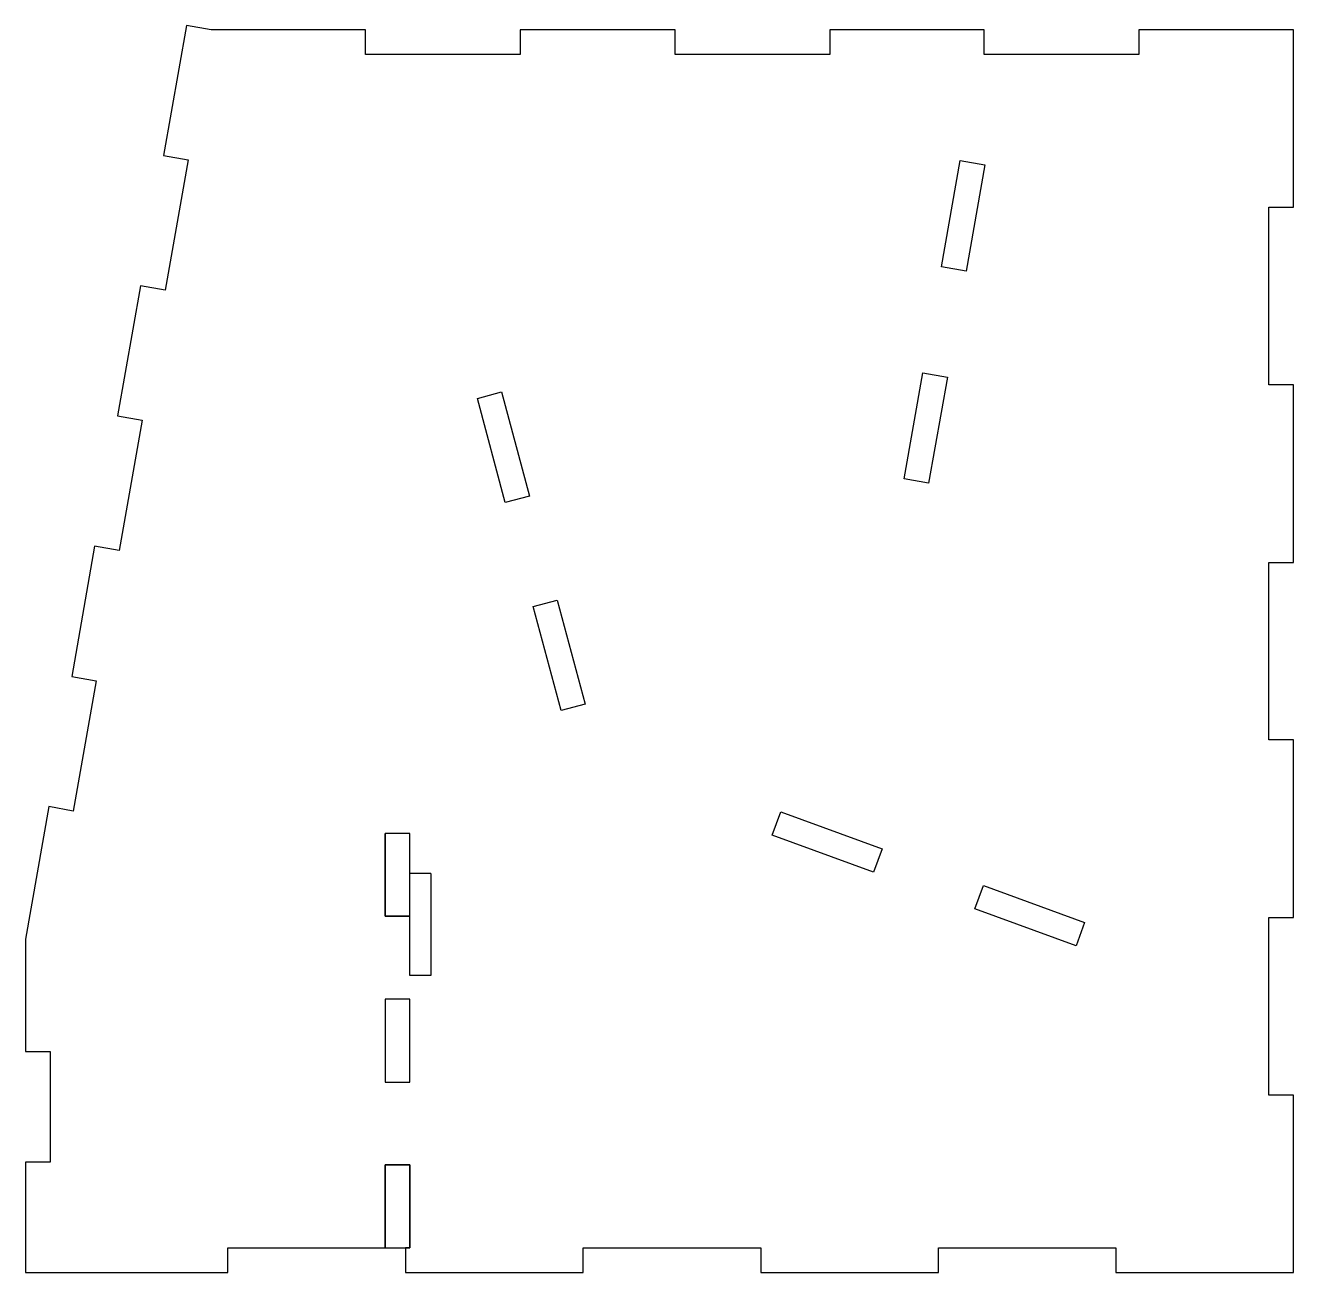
# Model space of a CAD drawing. Extents: x -49 to 104, y -42 to 109.
import ezdxf

# ---------------------------------------------------------------- set-up
doc = ezdxf.new("R2010")
doc.units = 0
doc.layers.add('MODELSKETCH_VISIBLE', color=7, linetype='CONTINUOUS')

msp = doc.modelspace()

# ---------------------------------------------------------------- linework, layer by layer
at = {"layer": 'MODELSKETCH_VISIBLE'}
for p, q in [((-29.46, 108.52), (-32.23, 92.81)), ((-26.5, 108), (-29.46, 108.52)), ((-7.85, 108), (-26.5, 108)), ((-7.85, 105), (-7.85, 108)), ((29.47, 108), (10.81, 108)), ((10.81, 108), (10.81, 105)), ((29.47, 105), (29.47, 108)), ((48.13, 108), (48.13, 105)), ((66.78, 108), (48.13, 108)), ((66.78, 105), (66.78, 108)), ((104.1, 108), (85.44, 108)), ((85.44, 108), (85.44, 105)), ((104.1, 86.57), (104.1, 108)), ((10.81, 105), (-7.85, 105)), ((48.13, 105), (29.47, 105)), ((85.44, 105), (66.78, 105)), ((-32.23, 92.81), (-29.27, 92.29)), ((-29.27, 92.29), (-32.05, 76.57)), ((61.63, 79.39), (63.89, 92.2)), ((63.89, 92.2), (66.84, 91.68)), ((66.84, 91.68), (64.59, 78.87)), ((101.1, 65.14), (101.1, 86.57)), ((101.1, 86.57), (104.1, 86.57)), ((64.59, 78.87), (61.63, 79.39)), ((-35, 77.09), (-37.77, 61.38)), ((-32.05, 76.57), (-35, 77.09)), ((57.12, 53.79), (59.37, 66.59)), ((59.37, 66.59), (62.33, 66.07)), ((62.33, 66.07), (60.07, 53.27)), ((5.64, 63.5), (8.54, 64.28)), ((8.54, 64.28), (11.9, 51.72)), ((104.1, 65.14), (101.1, 65.14)), ((104.1, 43.71), (104.1, 65.14)), ((9, 50.95), (5.64, 63.5)), ((-37.77, 61.38), (-34.82, 60.86)), ((-34.82, 60.86), (-37.59, 45.14)), ((60.07, 53.27), (57.12, 53.79)), ((11.9, 51.72), (9, 50.95)), ((-40.54, 45.66), (-43.31, 29.95)), ((-37.59, 45.14), (-40.54, 45.66)), ((101.1, 43.71), (104.1, 43.71)), ((101.1, 22.29), (101.1, 43.71)), ((12.37, 38.39), (15.26, 39.16)), ((15.73, 25.83), (12.37, 38.39)), ((15.26, 39.16), (18.63, 26.61)), ((-43.31, 29.95), (-40.36, 29.43)), ((-40.36, 29.43), (-43.13, 13.71)), ((18.63, 26.61), (15.73, 25.83)), ((104.1, 22.29), (101.1, 22.29)), ((104.1, 0.86), (104.1, 22.29)), ((-46.08, 14.24), (-48.9, -1.74)), ((-43.13, 13.71), (-46.08, 14.24)), ((41.21, 10.79), (42.24, 13.6)), ((42.24, 13.6), (54.45, 9.16)), ((-2.5, 11), (-5.5, 11)), ((-5.5, 11), (-5.5, 1)), ((-5.5, 1), (-5.5, 11)), ((-2.5, 11), (-5.5, 11)), ((-2.5, 1), (-2.5, 11)), ((-2.5, 1), (-2.5, 11)), ((53.43, 6.34), (41.21, 10.79)), ((54.45, 9.16), (53.43, 6.34)), ((0, 6.15), (-2.5, 6.15)), ((0, 6.15), (0, -6.13)), ((65.64, 1.89), (66.67, 4.71)), ((66.67, 4.71), (78.88, 0.27)), ((77.86, -2.55), (65.64, 1.89)), ((-5.5, 1), (-2.5, 1)), ((-2.5, 1), (-5.5, 1)), ((-2.5, -6.13), (-2.5, 1)), ((78.88, 0.27), (77.86, -2.55)), ((101.1, -20.57), (101.1, 0.86)), ((101.1, 0.86), (104.1, 0.86)), ((-48.9, -1.74), (-48.9, -15.33)), ((0, -6.13), (-2.5, -6.13)), ((-5.5, -9), (-5.5, -19)), ((-2.5, -9), (-5.5, -9)), ((-2.5, -19), (-2.5, -9)), ((-48.9, -15.33), (-45.9, -15.33)), ((-45.9, -15.33), (-45.9, -28.67)), ((-5.5, -19), (-2.5, -19)), ((104.1, -20.57), (101.1, -20.57)), ((104.1, -42), (104.1, -20.57)), ((-48.9, -28.67), (-48.9, -42)), ((-45.9, -28.67), (-48.9, -28.67)), ((-5.5, -29), (-2.5, -29)), ((-5.5, -39), (-5.5, -29)), ((-2.5, -29), (-5.5, -29)), ((-5.5, -29), (-5.5, -39)), ((-2.5, -39), (-2.5, -29)), ((-2.5, -29), (-2.5, -39)), ((-24.47, -39), (-5.5, -39)), ((-24.47, -42), (-24.47, -39)), ((-5.5, -39), (-2.5, -39)), ((-2.5, -39), (-3.04, -39)), ((-3.04, -39), (-3.04, -42)), ((18.39, -42), (18.39, -39)), ((18.39, -39), (39.81, -39)), ((39.81, -39), (39.81, -42)), ((61.24, -42), (61.24, -39)), ((61.24, -39), (82.67, -39)), ((82.67, -39), (82.67, -42)), ((-48.9, -42), (-24.47, -42)), ((-3.04, -42), (18.39, -42)), ((39.81, -42), (61.24, -42)), ((82.67, -42), (104.1, -42))]:
    msp.add_line(p, q, dxfattribs=at)

doc.saveas('drawing.dxf')
